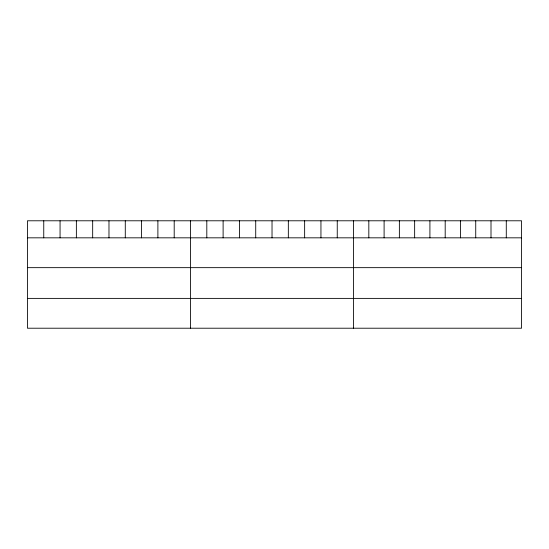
<?xml version="1.0" encoding="UTF-8"?>
<svg xmlns="http://www.w3.org/2000/svg" width="549" height="549" viewBox="0 0 549 549"><rect width="100%" height="100%" fill="white"/><g stroke="black" fill="none" stroke-linecap="round" stroke-linejoin="round"><path stroke-width="0.82" d="M521.55 237.827L521.55 328.213L27.45 328.213L27.45 220.787L521.55 220.787L521.55 237.827L27.45 237.827M27.45 267.658L521.55 267.658M27.45 298.388L521.55 298.388M506.281 220.787L506.281 237.827M491.005 220.787L491.005 237.827M475.736 220.787L475.736 237.827M460.46 220.787L460.46 237.827M445.191 220.787L445.191 237.827M429.915 220.787L429.915 237.827M414.646 220.787L414.646 237.827M399.37 220.787L399.37 237.827M384.101 220.787L384.101 237.827M368.825 220.787L368.825 237.827M353.556 220.787L353.556 328.213M337.251 220.787L337.251 237.827M320.945 220.787L320.945 237.827M304.64 220.787L304.64 237.827M288.335 220.787L288.335 237.827M272.029 220.787L272.029 237.827M255.724 220.787L255.724 237.827M239.419 220.787L239.419 237.827M223.114 220.787L223.114 237.827M206.808 220.787L206.808 237.827M190.503 220.787L190.503 328.213M174.198 220.787L174.198 237.827M157.892 220.787L157.892 237.827M141.587 220.787L141.587 237.827M125.282 220.787L125.282 237.827M108.977 220.787L108.977 237.827M92.671 220.787L92.671 237.827M76.366 220.787L76.366 237.827M60.061 220.787L60.061 237.827M43.755 220.787L43.755 237.827"/></g></svg>
